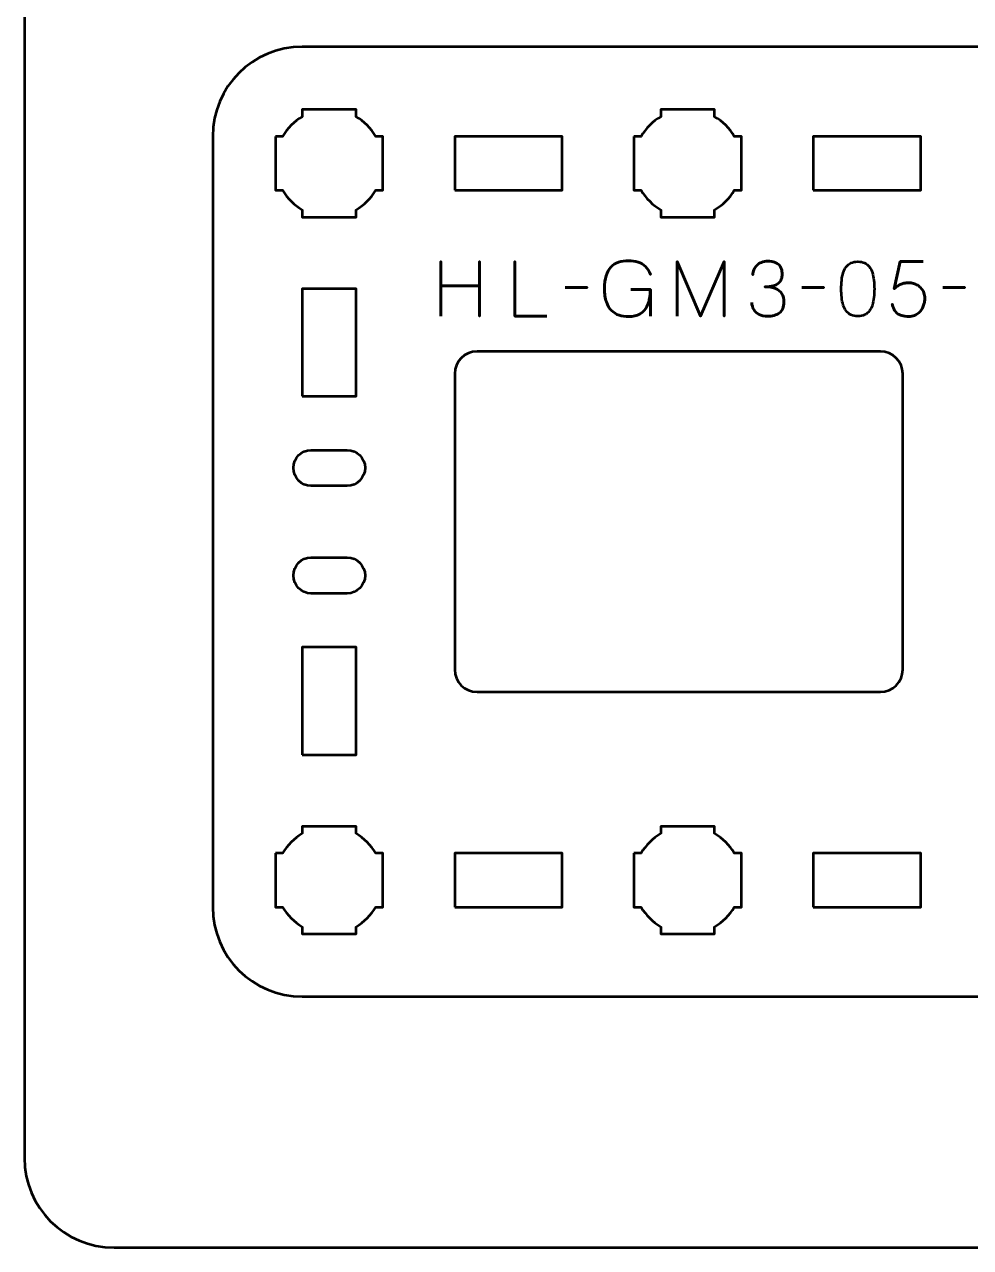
# Model space of a CAD drawing. Header units: centimetres. Extents: x -21 to 0, y -29.7 to 0.
# Drawn here: x -21 to -15.72, y -29.7 to -22.88 of the extents above; entities that cross this region are included whole.
import ezdxf

# ---------------------------------------------------------------- set-up
doc = ezdxf.new("R2010")
doc.units = ezdxf.units.CM
doc.header["$MEASUREMENT"] = 0
doc.layers.add('Layer 1', color=7, linetype='Continuous')

msp = doc.modelspace()

# ---------------------------------------------------------------- linework, layer by layer
at = {"layer": 'Layer 1', "lineweight": 53}
for points in [[(-18.6, -23.79998), (-18, -23.79998), (-18, -23.49998), (-18.6, -23.49998), (-18.6, -23.79998)], [(-16.6, -23.79998), (-16, -23.79998), (-16, -23.49998), (-16.6, -23.49998), (-16.6, -23.79998)], [(-19.45, -24.94998), (-19.15, -24.94998), (-19.15, -24.34998), (-19.45, -24.34998), (-19.45, -24.94998)], [(-19.45, -26.94998), (-19.15, -26.94998), (-19.15, -26.34998), (-19.45, -26.34998), (-19.45, -26.94998)], [(-18.6, -27.79998), (-18, -27.79998), (-18, -27.49998), (-18.6, -27.49998), (-18.6, -27.79998)], [(-16.6, -27.79998), (-16, -27.79998), (-16, -27.49998), (-16.6, -27.49998), (-16.6, -27.79998)]]:
    msp.add_lwpolyline(points, close=True, dxfattribs=at)
at = {"layer": 'Layer 1', "color": 1, "lineweight": 53}
msp.add_open_spline([(-21.00003, -29.19995), (-21.00003, -29.19995), (-21.00003, -4.69992), (-21.00003, -4.69992), (-21.00003, -4.69992), (-21.00003, -4.61709), (-20.93286, -4.54992), (-20.85003, -4.54992), (-20.85003, -4.54992), (-20.7672, -4.54992), (-20.70003, -4.48275), (-20.70003, -4.39992), (-20.70003, -4.39992), (-20.70003, -4.31709), (-20.7672, -4.24992), (-20.85003, -4.24992), (-20.85003, -4.24992), (-20.93286, -4.24992), (-21.00003, -4.18275), (-21.00003, -4.09992), (-21.00003, -4.09992), (-21.00003, -4.01709), (-20.93286, -3.94992), (-20.85003, -3.94992), (-20.85003, -3.94992), (-20.7672, -3.94992), (-20.70003, -3.88275), (-20.70003, -3.79992), (-20.70003, -3.79992), (-20.70003, -3.71709), (-20.7672, -3.64992), (-20.85003, -3.64992), (-20.85003, -3.64992), (-20.93286, -3.64992), (-21.00003, -3.58275), (-21.00003, -3.49992), (-21.00003, -3.49992), (-21.00003, -3.41709), (-20.93286, -3.34992), (-20.85003, -3.34992), (-20.85003, -3.34992), (-20.7672, -3.34992), (-20.70003, -3.28275), (-20.70003, -3.19992), (-20.70003, -3.19992), (-20.70003, -3.11709), (-20.7672, -3.04992), (-20.85003, -3.04992), (-20.85003, -3.04992), (-20.93286, -3.04992), (-21.00003, -2.98275), (-21.00003, -2.89992), (-21.00003, -2.89992), (-21.00003, -2.81709), (-20.93286, -2.74992), (-20.85003, -2.74992), (-20.85003, -2.74992), (-20.7672, -2.74992), (-20.70003, -2.68275), (-20.70003, -2.59992), (-20.70003, -2.59992), (-20.70003, -2.51709), (-20.7672, -2.44992), (-20.85003, -2.44992), (-20.85003, -2.44992), (-20.93286, -2.44992), (-21.00003, -2.38275), (-21.00003, -2.29992), (-21.00003, -2.29992), (-21.00003, -2.21709), (-20.93286, -2.14992), (-20.85003, -2.14992), (-20.85003, -2.14992), (-20.7672, -2.14992), (-20.70003, -2.08275), (-20.70003, -1.99992), (-20.70003, -1.99992), (-20.70003, -1.91709), (-20.7672, -1.84992), (-20.85003, -1.84992), (-20.85003, -1.84992), (-20.93286, -1.84992), (-21.00003, -1.78275), (-21.00003, -1.69992), (-21.00003, -1.69992), (-21.00003, -1.61709), (-20.93286, -1.54992), (-20.85003, -1.54992), (-20.85003, -1.54992), (-20.7672, -1.54992), (-20.70003, -1.48275), (-20.70003, -1.39992), (-20.70003, -1.39992), (-20.70003, -1.31709), (-20.7672, -1.24992), (-20.85003, -1.24992), (-20.85003, -1.24992), (-20.93286, -1.24992), (-21.00003, -1.18275), (-21.00003, -1.09992), (-21.00003, -1.09992), (-21.00003, -1.09992), (-21.00003, -0.49992), (-21.00003, -0.49992), (-21.00003, -0.49992), (-21.00003, -0.22295), (-20.77694, 0.00004), (-20.49994, 0.00004), (-20.49994, 0.00004), (-20.49994, 0.00004), (-0.50008, 0.00004), (-0.50008, 0.00004), (-0.50008, 0.00004), (-0.22294, 0.00004), (0.00002, -0.22295), (0.00002, -0.49992), (0.00002, -0.49992), (0.00002, -0.49992), (0.00002, -29.19995), (0.00002, -29.19995), (0.00002, -29.19995), (0.00002, -29.47695), (-0.22294, -29.70004), (-0.50008, -29.70004), (-0.50008, -29.70004), (-0.50008, -29.70004), (-20.49994, -29.70004), (-20.49994, -29.70004), (-20.49994, -29.70004), (-20.77694, -29.70004), (-21.00003, -29.47695), (-21.00003, -29.19995)], degree=3, knots=[0, 0, 0, 0, 0.030303, 0.030303, 0.030303, 0.030303, 0.0606061, 0.0606061, 0.0606061, 0.0606061, 0.0909091, 0.0909091, 0.0909091, 0.0909091, 0.1212121, 0.1212121, 0.1212121, 0.1212121, 0.1515152, 0.1515152, 0.1515152, 0.1515152, 0.1818182, 0.1818182, 0.1818182, 0.1818182, 0.2121212, 0.2121212, 0.2121212, 0.2121212, 0.2424242, 0.2424242, 0.2424242, 0.2424242, 0.2727273, 0.2727273, 0.2727273, 0.2727273, 0.3030303, 0.3030303, 0.3030303, 0.3030303, 0.3333333, 0.3333333, 0.3333333, 0.3333333, 0.3636364, 0.3636364, 0.3636364, 0.3636364, 0.3939394, 0.3939394, 0.3939394, 0.3939394, 0.4242424, 0.4242424, 0.4242424, 0.4242424, 0.4545455, 0.4545455, 0.4545455, 0.4545455, 0.4848485, 0.4848485, 0.4848485, 0.4848485, 0.5151515, 0.5151515, 0.5151515, 0.5151515, 0.5454545, 0.5454545, 0.5454545, 0.5454545, 0.5757576, 0.5757576, 0.5757576, 0.5757576, 0.6060606, 0.6060606, 0.6060606, 0.6060606, 0.6363636, 0.6363636, 0.6363636, 0.6363636, 0.6666667, 0.6666667, 0.6666667, 0.6666667, 0.6969697, 0.6969697, 0.6969697, 0.6969697, 0.7272727, 0.7272727, 0.7272727, 0.7272727, 0.7575758, 0.7575758, 0.7575758, 0.7575758, 0.7878788, 0.7878788, 0.7878788, 0.7878788, 0.8181818, 0.8181818, 0.8181818, 0.8181818, 0.8484848, 0.8484848, 0.8484848, 0.8484848, 0.8787879, 0.8787879, 0.8787879, 0.8787879, 0.9090909, 0.9090909, 0.9090909, 0.9090909, 0.9393939, 0.9393939, 0.9393939, 0.9393939, 0.969697, 0.969697, 0.969697, 0.969697, 1, 1, 1, 1], dxfattribs=at)
at = {"layer": 'Layer 1', "color": 3, "lineweight": 53}
msp.add_open_spline([(-19.95, -27.79998), (-19.95, -27.79998), (-19.95, -23.49998), (-19.95, -23.49998), (-19.95, -23.49998), (-19.95, -23.22389), (-19.72609, -22.99998), (-19.45, -22.99998), (-19.45, -22.99998), (-19.45, -22.99998), (-11.15, -22.99998), (-11.15, -22.99998), (-11.15, -22.99998), (-10.87391, -22.99998), (-10.65, -23.22389), (-10.65, -23.49998), (-10.65, -23.49998), (-10.65, -23.49998), (-10.65, -27.79998), (-10.65, -27.79998), (-10.65, -27.79998), (-10.65, -28.07607), (-10.87391, -28.29998), (-11.15, -28.29998), (-11.15, -28.29998), (-11.15, -28.29998), (-19.45, -28.29998), (-19.45, -28.29998), (-19.45, -28.29998), (-19.72609, -28.29998), (-19.95, -28.07607), (-19.95, -27.79998)], degree=3, knots=[0, 0, 0, 0, 0.125, 0.125, 0.125, 0.125, 0.25, 0.25, 0.25, 0.25, 0.375, 0.375, 0.375, 0.375, 0.5, 0.5, 0.5, 0.5, 0.625, 0.625, 0.625, 0.625, 0.75, 0.75, 0.75, 0.75, 0.875, 0.875, 0.875, 0.875, 1, 1, 1, 1], dxfattribs=at)
at = {"layer": 'Layer 1', "lineweight": 53}
for points, knots in [([(-19.6, -23.49998), (-19.6, -23.49998), (-19.55985, -23.49998), (-19.55985, -23.49998), (-19.55985, -23.49998), (-19.5335, -23.45445), (-19.49553, -23.41648), (-19.45, -23.39013), (-19.45, -23.39013), (-19.45, -23.39013), (-19.45, -23.34998), (-19.45, -23.34998), (-19.45, -23.34998), (-19.45, -23.34998), (-19.3, -23.34998), (-19.3, -23.34998), (-19.3, -23.34998), (-19.3, -23.34998), (-19.15, -23.34998), (-19.15, -23.34998), (-19.15, -23.34998), (-19.15, -23.34998), (-19.15, -23.39013), (-19.15, -23.39013), (-19.15, -23.39013), (-19.10447, -23.41648), (-19.0665, -23.45445), (-19.04015, -23.49998), (-19.04015, -23.49998), (-19.04015, -23.49998), (-19, -23.49998), (-19, -23.49998), (-19, -23.49998), (-19, -23.49998), (-19, -23.64998), (-19, -23.64998), (-19, -23.64998), (-19, -23.64998), (-19, -23.79998), (-19, -23.79998), (-19, -23.79998), (-19, -23.79998), (-19.04015, -23.79998), (-19.04015, -23.79998), (-19.04015, -23.79998), (-19.0665, -23.84551), (-19.10447, -23.88348), (-19.15, -23.90983), (-19.15, -23.90983), (-19.15, -23.90983), (-19.15, -23.94998), (-19.15, -23.94998), (-19.15, -23.94998), (-19.15, -23.94998), (-19.3, -23.94998), (-19.3, -23.94998), (-19.3, -23.94998), (-19.3, -23.94998), (-19.45, -23.94998), (-19.45, -23.94998), (-19.45, -23.94998), (-19.45, -23.94998), (-19.45, -23.90983), (-19.45, -23.90983), (-19.45, -23.90983), (-19.49553, -23.88348), (-19.5335, -23.84551), (-19.55985, -23.79998), (-19.55985, -23.79998), (-19.55985, -23.79998), (-19.6, -23.79998), (-19.6, -23.79998), (-19.6, -23.79998), (-19.6, -23.79998), (-19.6, -23.64998), (-19.6, -23.64998), (-19.6, -23.64998), (-19.6, -23.64998), (-19.6, -23.49998), (-19.6, -23.49998)], [0, 0, 0, 0, 0.05, 0.05, 0.05, 0.05, 0.1, 0.1, 0.1, 0.1, 0.15, 0.15, 0.15, 0.15, 0.2, 0.2, 0.2, 0.2, 0.25, 0.25, 0.25, 0.25, 0.3, 0.3, 0.3, 0.3, 0.35, 0.35, 0.35, 0.35, 0.4, 0.4, 0.4, 0.4, 0.45, 0.45, 0.45, 0.45, 0.5, 0.5, 0.5, 0.5, 0.55, 0.55, 0.55, 0.55, 0.6, 0.6, 0.6, 0.6, 0.65, 0.65, 0.65, 0.65, 0.7, 0.7, 0.7, 0.7, 0.75, 0.75, 0.75, 0.75, 0.8, 0.8, 0.8, 0.8, 0.85, 0.85, 0.85, 0.85, 0.9, 0.9, 0.9, 0.9, 0.95, 0.95, 0.95, 0.95, 1, 1, 1, 1]), ([(-17.6, -23.49998), (-17.6, -23.49998), (-17.55985, -23.49998), (-17.55985, -23.49998), (-17.55985, -23.49998), (-17.5335, -23.45445), (-17.49553, -23.41648), (-17.45, -23.39013), (-17.45, -23.39013), (-17.45, -23.39013), (-17.45, -23.34998), (-17.45, -23.34998), (-17.45, -23.34998), (-17.45, -23.34998), (-17.3, -23.34998), (-17.3, -23.34998), (-17.3, -23.34998), (-17.3, -23.34998), (-17.15, -23.34998), (-17.15, -23.34998), (-17.15, -23.34998), (-17.15, -23.34998), (-17.15, -23.39013), (-17.15, -23.39013), (-17.15, -23.39013), (-17.10447, -23.41648), (-17.0665, -23.45445), (-17.04015, -23.49998), (-17.04015, -23.49998), (-17.04015, -23.49998), (-17, -23.49998), (-17, -23.49998), (-17, -23.49998), (-17, -23.49998), (-17, -23.64998), (-17, -23.64998), (-17, -23.64998), (-17, -23.64998), (-17, -23.79998), (-17, -23.79998), (-17, -23.79998), (-17, -23.79998), (-17.04015, -23.79998), (-17.04015, -23.79998), (-17.04015, -23.79998), (-17.0665, -23.84551), (-17.10447, -23.88348), (-17.15, -23.90983), (-17.15, -23.90983), (-17.15, -23.90983), (-17.15, -23.94998), (-17.15, -23.94998), (-17.15, -23.94998), (-17.15, -23.94998), (-17.3, -23.94998), (-17.3, -23.94998), (-17.3, -23.94998), (-17.3, -23.94998), (-17.45, -23.94998), (-17.45, -23.94998), (-17.45, -23.94998), (-17.45, -23.94998), (-17.45, -23.90983), (-17.45, -23.90983), (-17.45, -23.90983), (-17.49553, -23.88348), (-17.5335, -23.84551), (-17.55985, -23.79998), (-17.55985, -23.79998), (-17.55985, -23.79998), (-17.6, -23.79998), (-17.6, -23.79998), (-17.6, -23.79998), (-17.6, -23.79998), (-17.6, -23.64998), (-17.6, -23.64998), (-17.6, -23.64998), (-17.6, -23.64998), (-17.6, -23.49998), (-17.6, -23.49998)], [0, 0, 0, 0, 0.05, 0.05, 0.05, 0.05, 0.1, 0.1, 0.1, 0.1, 0.15, 0.15, 0.15, 0.15, 0.2, 0.2, 0.2, 0.2, 0.25, 0.25, 0.25, 0.25, 0.3, 0.3, 0.3, 0.3, 0.35, 0.35, 0.35, 0.35, 0.4, 0.4, 0.4, 0.4, 0.45, 0.45, 0.45, 0.45, 0.5, 0.5, 0.5, 0.5, 0.55, 0.55, 0.55, 0.55, 0.6, 0.6, 0.6, 0.6, 0.65, 0.65, 0.65, 0.65, 0.7, 0.7, 0.7, 0.7, 0.75, 0.75, 0.75, 0.75, 0.8, 0.8, 0.8, 0.8, 0.85, 0.85, 0.85, 0.85, 0.9, 0.9, 0.9, 0.9, 0.95, 0.95, 0.95, 0.95, 1, 1, 1, 1]), ([(-18.6, -26.47498), (-18.6, -26.47498), (-18.6, -24.82498), (-18.6, -24.82498), (-18.6, -24.82498), (-18.6, -24.75596), (-18.54402, -24.69998), (-18.475, -24.69998), (-18.475, -24.69998), (-18.475, -24.69998), (-16.225, -24.69998), (-16.225, -24.69998), (-16.225, -24.69998), (-16.15598, -24.69998), (-16.1, -24.75596), (-16.1, -24.82498), (-16.1, -24.82498), (-16.1, -24.82498), (-16.1, -26.47498), (-16.1, -26.47498), (-16.1, -26.47498), (-16.1, -26.544), (-16.15598, -26.59998), (-16.225, -26.59998), (-16.225, -26.59998), (-16.225, -26.59998), (-18.475, -26.59998), (-18.475, -26.59998), (-18.475, -26.59998), (-18.54402, -26.59998), (-18.6, -26.544), (-18.6, -26.47498)], [0, 0, 0, 0, 0.125, 0.125, 0.125, 0.125, 0.25, 0.25, 0.25, 0.25, 0.375, 0.375, 0.375, 0.375, 0.5, 0.5, 0.5, 0.5, 0.625, 0.625, 0.625, 0.625, 0.75, 0.75, 0.75, 0.75, 0.875, 0.875, 0.875, 0.875, 1, 1, 1, 1]), ([(-19.2, -25.44998), (-19.14478, -25.44998), (-19.1, -25.4052), (-19.1, -25.34999), (-19.1, -25.34999), (-19.1, -25.29477), (-19.14478, -25.24998), (-19.2, -25.24998), (-19.2, -25.24998), (-19.2, -25.24998), (-19.4, -25.24998), (-19.4, -25.24998), (-19.4, -25.24998), (-19.45521, -25.24998), (-19.5, -25.29477), (-19.5, -25.34999), (-19.5, -25.34999), (-19.5, -25.4052), (-19.45521, -25.44998), (-19.4, -25.44998), (-19.4, -25.44998), (-19.4, -25.44998), (-19.2, -25.44998), (-19.2, -25.44998)], [0, 0, 0, 0, 0.1666667, 0.1666667, 0.1666667, 0.1666667, 0.3333333, 0.3333333, 0.3333333, 0.3333333, 0.5, 0.5, 0.5, 0.5, 0.6666667, 0.6666667, 0.6666667, 0.6666667, 0.8333333, 0.8333333, 0.8333333, 0.8333333, 1, 1, 1, 1]), ([(-19.2, -26.04998), (-19.14478, -26.04998), (-19.1, -26.0052), (-19.1, -25.94999), (-19.1, -25.94999), (-19.1, -25.89477), (-19.14478, -25.84998), (-19.2, -25.84998), (-19.2, -25.84998), (-19.2, -25.84998), (-19.4, -25.84998), (-19.4, -25.84998), (-19.4, -25.84998), (-19.45521, -25.84998), (-19.5, -25.89477), (-19.5, -25.94999), (-19.5, -25.94999), (-19.5, -26.0052), (-19.45521, -26.04998), (-19.4, -26.04998), (-19.4, -26.04998), (-19.4, -26.04998), (-19.2, -26.04998), (-19.2, -26.04998)], [0, 0, 0, 0, 0.1666667, 0.1666667, 0.1666667, 0.1666667, 0.3333333, 0.3333333, 0.3333333, 0.3333333, 0.5, 0.5, 0.5, 0.5, 0.6666667, 0.6666667, 0.6666667, 0.6666667, 0.8333333, 0.8333333, 0.8333333, 0.8333333, 1, 1, 1, 1]), ([(-19.6, -27.49998), (-19.6, -27.49998), (-19.55985, -27.49998), (-19.55985, -27.49998), (-19.55985, -27.49998), (-19.5335, -27.45445), (-19.49553, -27.41648), (-19.45, -27.39013), (-19.45, -27.39013), (-19.45, -27.39013), (-19.45, -27.34998), (-19.45, -27.34998), (-19.45, -27.34998), (-19.45, -27.34998), (-19.3, -27.34998), (-19.3, -27.34998), (-19.3, -27.34998), (-19.3, -27.34998), (-19.15, -27.34998), (-19.15, -27.34998), (-19.15, -27.34998), (-19.15, -27.34998), (-19.15, -27.39013), (-19.15, -27.39013), (-19.15, -27.39013), (-19.10447, -27.41648), (-19.0665, -27.45445), (-19.04015, -27.49998), (-19.04015, -27.49998), (-19.04015, -27.49998), (-19, -27.49998), (-19, -27.49998), (-19, -27.49998), (-19, -27.49998), (-19, -27.64998), (-19, -27.64998), (-19, -27.64998), (-19, -27.64998), (-19, -27.79998), (-19, -27.79998), (-19, -27.79998), (-19, -27.79998), (-19.04015, -27.79998), (-19.04015, -27.79998), (-19.04015, -27.79998), (-19.0665, -27.84551), (-19.10447, -27.88348), (-19.15, -27.90983), (-19.15, -27.90983), (-19.15, -27.90983), (-19.15, -27.94998), (-19.15, -27.94998), (-19.15, -27.94998), (-19.15, -27.94998), (-19.3, -27.94998), (-19.3, -27.94998), (-19.3, -27.94998), (-19.3, -27.94998), (-19.45, -27.94998), (-19.45, -27.94998), (-19.45, -27.94998), (-19.45, -27.94998), (-19.45, -27.90983), (-19.45, -27.90983), (-19.45, -27.90983), (-19.49553, -27.88348), (-19.5335, -27.84551), (-19.55985, -27.79998), (-19.55985, -27.79998), (-19.55985, -27.79998), (-19.6, -27.79998), (-19.6, -27.79998), (-19.6, -27.79998), (-19.6, -27.79998), (-19.6, -27.64998), (-19.6, -27.64998), (-19.6, -27.64998), (-19.6, -27.64998), (-19.6, -27.49998), (-19.6, -27.49998)], [0, 0, 0, 0, 0.05, 0.05, 0.05, 0.05, 0.1, 0.1, 0.1, 0.1, 0.15, 0.15, 0.15, 0.15, 0.2, 0.2, 0.2, 0.2, 0.25, 0.25, 0.25, 0.25, 0.3, 0.3, 0.3, 0.3, 0.35, 0.35, 0.35, 0.35, 0.4, 0.4, 0.4, 0.4, 0.45, 0.45, 0.45, 0.45, 0.5, 0.5, 0.5, 0.5, 0.55, 0.55, 0.55, 0.55, 0.6, 0.6, 0.6, 0.6, 0.65, 0.65, 0.65, 0.65, 0.7, 0.7, 0.7, 0.7, 0.75, 0.75, 0.75, 0.75, 0.8, 0.8, 0.8, 0.8, 0.85, 0.85, 0.85, 0.85, 0.9, 0.9, 0.9, 0.9, 0.95, 0.95, 0.95, 0.95, 1, 1, 1, 1]), ([(-17.6, -27.49998), (-17.6, -27.49998), (-17.55985, -27.49998), (-17.55985, -27.49998), (-17.55985, -27.49998), (-17.5335, -27.45445), (-17.49553, -27.41648), (-17.45, -27.39013), (-17.45, -27.39013), (-17.45, -27.39013), (-17.45, -27.34998), (-17.45, -27.34998), (-17.45, -27.34998), (-17.45, -27.34998), (-17.3, -27.34998), (-17.3, -27.34998), (-17.3, -27.34998), (-17.3, -27.34998), (-17.15, -27.34998), (-17.15, -27.34998), (-17.15, -27.34998), (-17.15, -27.34998), (-17.15, -27.39013), (-17.15, -27.39013), (-17.15, -27.39013), (-17.10447, -27.41648), (-17.0665, -27.45445), (-17.04015, -27.49998), (-17.04015, -27.49998), (-17.04015, -27.49998), (-17, -27.49998), (-17, -27.49998), (-17, -27.49998), (-17, -27.49998), (-17, -27.64998), (-17, -27.64998), (-17, -27.64998), (-17, -27.64998), (-17, -27.79998), (-17, -27.79998), (-17, -27.79998), (-17, -27.79998), (-17.04015, -27.79998), (-17.04015, -27.79998), (-17.04015, -27.79998), (-17.0665, -27.84551), (-17.10447, -27.88348), (-17.15, -27.90983), (-17.15, -27.90983), (-17.15, -27.90983), (-17.15, -27.94998), (-17.15, -27.94998), (-17.15, -27.94998), (-17.15, -27.94998), (-17.3, -27.94998), (-17.3, -27.94998), (-17.3, -27.94998), (-17.3, -27.94998), (-17.45, -27.94998), (-17.45, -27.94998), (-17.45, -27.94998), (-17.45, -27.94998), (-17.45, -27.90983), (-17.45, -27.90983), (-17.45, -27.90983), (-17.49553, -27.88348), (-17.5335, -27.84551), (-17.55985, -27.79998), (-17.55985, -27.79998), (-17.55985, -27.79998), (-17.6, -27.79998), (-17.6, -27.79998), (-17.6, -27.79998), (-17.6, -27.79998), (-17.6, -27.64998), (-17.6, -27.64998), (-17.6, -27.64998), (-17.6, -27.64998), (-17.6, -27.49998), (-17.6, -27.49998)], [0, 0, 0, 0, 0.05, 0.05, 0.05, 0.05, 0.1, 0.1, 0.1, 0.1, 0.15, 0.15, 0.15, 0.15, 0.2, 0.2, 0.2, 0.2, 0.25, 0.25, 0.25, 0.25, 0.3, 0.3, 0.3, 0.3, 0.35, 0.35, 0.35, 0.35, 0.4, 0.4, 0.4, 0.4, 0.45, 0.45, 0.45, 0.45, 0.5, 0.5, 0.5, 0.5, 0.55, 0.55, 0.55, 0.55, 0.6, 0.6, 0.6, 0.6, 0.65, 0.65, 0.65, 0.65, 0.7, 0.7, 0.7, 0.7, 0.75, 0.75, 0.75, 0.75, 0.8, 0.8, 0.8, 0.8, 0.85, 0.85, 0.85, 0.85, 0.9, 0.9, 0.9, 0.9, 0.95, 0.95, 0.95, 0.95, 1, 1, 1, 1])]:
    msp.add_open_spline(points, degree=3, knots=knots, dxfattribs=at)
at = {"layer": 'Layer 1', "color": 5, "lineweight": 53}
for points, knots in [([(-18.67758, -24.50344), (-18.67758, -24.50344), (-18.67758, -24.33453), (-18.67758, -24.33453), (-18.67758, -24.33453), (-18.67758, -24.33453), (-18.46211, -24.33453), (-18.46211, -24.33453), (-18.46211, -24.33453), (-18.46211, -24.33453), (-18.46211, -24.50344), (-18.46211, -24.50344), (-18.46211, -24.50344), (-18.46211, -24.50344), (-18.46211, -24.19864), (-18.46211, -24.19864), (-18.46211, -24.19864), (-18.46211, -24.19864), (-18.46211, -24.33453), (-18.46211, -24.33453), (-18.46211, -24.33453), (-18.46211, -24.33453), (-18.67758, -24.33453), (-18.67758, -24.33453), (-18.67758, -24.33453), (-18.67758, -24.33453), (-18.67758, -24.19864), (-18.67758, -24.19864), (-18.67758, -24.19864), (-18.67758, -24.19864), (-18.67758, -24.50344), (-18.67758, -24.50344)], [0, 0, 0, 0, 0.125, 0.125, 0.125, 0.125, 0.25, 0.25, 0.25, 0.25, 0.375, 0.375, 0.375, 0.375, 0.5, 0.5, 0.5, 0.5, 0.625, 0.625, 0.625, 0.625, 0.75, 0.75, 0.75, 0.75, 0.875, 0.875, 0.875, 0.875, 1, 1, 1, 1]), ([(-18.08619, -24.50344), (-18.08619, -24.50344), (-18.26441, -24.50344), (-18.26441, -24.50344), (-18.26441, -24.50344), (-18.26441, -24.50344), (-18.26441, -24.19822), (-18.26441, -24.19822), (-18.26441, -24.19822), (-18.26441, -24.19822), (-18.26441, -24.50344), (-18.26441, -24.50344), (-18.26441, -24.50344), (-18.26441, -24.50344), (-18.08619, -24.50344), (-18.08619, -24.50344)], [0, 0, 0, 0, 0.25, 0.25, 0.25, 0.25, 0.5, 0.5, 0.5, 0.5, 0.75, 0.75, 0.75, 0.75, 1, 1, 1, 1]), ([(-17.61714, -24.35527), (-17.61714, -24.35527), (-17.50835, -24.35527), (-17.50835, -24.35527), (-17.50835, -24.35527), (-17.50849, -24.38992), (-17.51343, -24.41835), (-17.52331, -24.4405), (-17.52331, -24.4405), (-17.53318, -24.46273), (-17.54715, -24.4791), (-17.56536, -24.48975), (-17.56536, -24.48975), (-17.58356, -24.50034), (-17.60515, -24.50563), (-17.63027, -24.50556), (-17.63027, -24.50556), (-17.64911, -24.50563), (-17.6666, -24.50302), (-17.68276, -24.49758), (-17.68276, -24.49758), (-17.69892, -24.49222), (-17.7131, -24.48347), (-17.72524, -24.47141), (-17.72524, -24.47141), (-17.73737, -24.45934), (-17.7469, -24.4434), (-17.75367, -24.42357), (-17.75367, -24.42357), (-17.76044, -24.40375), (-17.7639, -24.3794), (-17.76404, -24.35062), (-17.76404, -24.35062), (-17.76397, -24.32169), (-17.76094, -24.29728), (-17.75494, -24.27724), (-17.75494, -24.27724), (-17.74887, -24.25727), (-17.74012, -24.24119), (-17.72855, -24.22898), (-17.72855, -24.22898), (-17.71705, -24.21685), (-17.70301, -24.20803), (-17.6865, -24.20252), (-17.6865, -24.20252), (-17.66999, -24.19702), (-17.65129, -24.19434), (-17.63027, -24.19441), (-17.63027, -24.19441), (-17.6103, -24.19434), (-17.59238, -24.19681), (-17.57643, -24.20182), (-17.57643, -24.20182), (-17.56049, -24.20683), (-17.5468, -24.21487), (-17.53537, -24.22595), (-17.53537, -24.22595), (-17.52387, -24.23702), (-17.51491, -24.25163), (-17.50835, -24.26976), (-17.50835, -24.26976), (-17.51491, -24.25163), (-17.52387, -24.23702), (-17.53537, -24.22595), (-17.53537, -24.22595), (-17.5468, -24.21487), (-17.56049, -24.20683), (-17.57643, -24.20182), (-17.57643, -24.20182), (-17.59238, -24.19681), (-17.6103, -24.19434), (-17.63027, -24.19441), (-17.63027, -24.19441), (-17.65129, -24.19434), (-17.66999, -24.19702), (-17.6865, -24.20252), (-17.6865, -24.20252), (-17.70301, -24.20803), (-17.71705, -24.21685), (-17.72855, -24.22898), (-17.72855, -24.22898), (-17.74012, -24.24119), (-17.74887, -24.25727), (-17.75494, -24.27724), (-17.75494, -24.27724), (-17.76094, -24.29728), (-17.76397, -24.32169), (-17.76404, -24.35062), (-17.76404, -24.35062), (-17.7639, -24.3794), (-17.76044, -24.40375), (-17.75367, -24.42357), (-17.75367, -24.42357), (-17.7469, -24.4434), (-17.73737, -24.45934), (-17.72524, -24.47141), (-17.72524, -24.47141), (-17.7131, -24.48347), (-17.69892, -24.49222), (-17.68276, -24.49758), (-17.68276, -24.49758), (-17.6666, -24.50302), (-17.64911, -24.50563), (-17.63027, -24.50556), (-17.63027, -24.50556), (-17.60515, -24.50563), (-17.58356, -24.50034), (-17.56536, -24.48975), (-17.56536, -24.48975), (-17.54715, -24.4791), (-17.53318, -24.46273), (-17.52331, -24.4405), (-17.52331, -24.4405), (-17.51343, -24.41835), (-17.50849, -24.38992), (-17.50835, -24.35527), (-17.50835, -24.35527), (-17.50835, -24.35527), (-17.61714, -24.35527), (-17.61714, -24.35527)], [0, 0, 0, 0, 0.0333333, 0.0333333, 0.0333333, 0.0333333, 0.0666667, 0.0666667, 0.0666667, 0.0666667, 0.1, 0.1, 0.1, 0.1, 0.1333333, 0.1333333, 0.1333333, 0.1333333, 0.1666667, 0.1666667, 0.1666667, 0.1666667, 0.2, 0.2, 0.2, 0.2, 0.2333333, 0.2333333, 0.2333333, 0.2333333, 0.2666667, 0.2666667, 0.2666667, 0.2666667, 0.3, 0.3, 0.3, 0.3, 0.3333333, 0.3333333, 0.3333333, 0.3333333, 0.3666667, 0.3666667, 0.3666667, 0.3666667, 0.4, 0.4, 0.4, 0.4, 0.4333333, 0.4333333, 0.4333333, 0.4333333, 0.4666667, 0.4666667, 0.4666667, 0.4666667, 0.5, 0.5, 0.5, 0.5, 0.5333333, 0.5333333, 0.5333333, 0.5333333, 0.5666667, 0.5666667, 0.5666667, 0.5666667, 0.6, 0.6, 0.6, 0.6, 0.6333333, 0.6333333, 0.6333333, 0.6333333, 0.6666667, 0.6666667, 0.6666667, 0.6666667, 0.7, 0.7, 0.7, 0.7, 0.7333333, 0.7333333, 0.7333333, 0.7333333, 0.7666667, 0.7666667, 0.7666667, 0.7666667, 0.8, 0.8, 0.8, 0.8, 0.8333333, 0.8333333, 0.8333333, 0.8333333, 0.8666667, 0.8666667, 0.8666667, 0.8666667, 0.9, 0.9, 0.9, 0.9, 0.9333333, 0.9333333, 0.9333333, 0.9333333, 0.9666667, 0.9666667, 0.9666667, 0.9666667, 1, 1, 1, 1]), ([(-17.35891, -24.50344), (-17.35891, -24.50344), (-17.35891, -24.19822), (-17.35891, -24.19822), (-17.35891, -24.19822), (-17.35891, -24.19822), (-17.22768, -24.50344), (-17.22768, -24.50344), (-17.22768, -24.50344), (-17.22768, -24.50344), (-17.09602, -24.19822), (-17.09602, -24.19822), (-17.09602, -24.19822), (-17.09602, -24.19822), (-17.09602, -24.50344), (-17.09602, -24.50344), (-17.09602, -24.50344), (-17.09602, -24.50344), (-17.09602, -24.19822), (-17.09602, -24.19822), (-17.09602, -24.19822), (-17.09602, -24.19822), (-17.22768, -24.50344), (-17.22768, -24.50344), (-17.22768, -24.50344), (-17.22768, -24.50344), (-17.35891, -24.19822), (-17.35891, -24.19822), (-17.35891, -24.19822), (-17.35891, -24.19822), (-17.35891, -24.50344), (-17.35891, -24.50344)], [0, 0, 0, 0, 0.125, 0.125, 0.125, 0.125, 0.25, 0.25, 0.25, 0.25, 0.375, 0.375, 0.375, 0.375, 0.5, 0.5, 0.5, 0.5, 0.625, 0.625, 0.625, 0.625, 0.75, 0.75, 0.75, 0.75, 0.875, 0.875, 0.875, 0.875, 1, 1, 1, 1]), ([(-16.94193, -24.42682), (-16.94186, -24.44206), (-16.93833, -24.45532), (-16.93135, -24.46682), (-16.93135, -24.46682), (-16.92436, -24.47825), (-16.91441, -24.48721), (-16.90143, -24.49363), (-16.90143, -24.49363), (-16.88845, -24.50005), (-16.87286, -24.5033), (-16.85472, -24.50344), (-16.85472, -24.50344), (-16.84111, -24.50344), (-16.82876, -24.50203), (-16.81754, -24.49907), (-16.81754, -24.49907), (-16.80639, -24.4961), (-16.7968, -24.49152), (-16.78868, -24.48524), (-16.78868, -24.48524), (-16.78057, -24.47896), (-16.77436, -24.47084), (-16.76992, -24.46097), (-16.76992, -24.46097), (-16.76554, -24.45102), (-16.76336, -24.43909), (-16.76329, -24.42512), (-16.76329, -24.42512), (-16.76321, -24.4065), (-16.76702, -24.39076), (-16.77457, -24.37799), (-16.77457, -24.37799), (-16.78212, -24.36522), (-16.79384, -24.35563), (-16.80957, -24.34907), (-16.80957, -24.34907), (-16.8253, -24.3425), (-16.84548, -24.33919), (-16.86996, -24.33919), (-16.86996, -24.33919), (-16.85169, -24.33926), (-16.83638, -24.33757), (-16.82389, -24.33411), (-16.82389, -24.33411), (-16.81147, -24.33065), (-16.80153, -24.32578), (-16.79405, -24.31943), (-16.79405, -24.31943), (-16.78657, -24.31315), (-16.78114, -24.30567), (-16.77789, -24.29707), (-16.77789, -24.29707), (-16.77457, -24.28853), (-16.77295, -24.27915), (-16.77302, -24.26892), (-16.77302, -24.26892), (-16.77295, -24.25868), (-16.77436, -24.24923), (-16.77718, -24.24048), (-16.77718, -24.24048), (-16.77994, -24.23173), (-16.78445, -24.22404), (-16.79059, -24.21748), (-16.79059, -24.21748), (-16.79673, -24.21092), (-16.80484, -24.20577), (-16.81479, -24.2021), (-16.81479, -24.2021), (-16.82481, -24.19843), (-16.83702, -24.1966), (-16.85134, -24.19653), (-16.85134, -24.19653), (-16.86559, -24.1966), (-16.87808, -24.19871), (-16.88866, -24.20281), (-16.88866, -24.20281), (-16.89932, -24.2069), (-16.90806, -24.21247), (-16.91512, -24.2196), (-16.91512, -24.2196), (-16.9221, -24.22672), (-16.92733, -24.23484), (-16.93078, -24.24401), (-16.93078, -24.24401), (-16.93431, -24.25318), (-16.936, -24.26292), (-16.936, -24.27315), (-16.936, -24.27315), (-16.936, -24.26292), (-16.93431, -24.25318), (-16.93078, -24.24401), (-16.93078, -24.24401), (-16.92733, -24.23484), (-16.9221, -24.22672), (-16.91512, -24.2196), (-16.91512, -24.2196), (-16.90806, -24.21247), (-16.89932, -24.2069), (-16.88866, -24.20281), (-16.88866, -24.20281), (-16.87808, -24.19871), (-16.86559, -24.1966), (-16.85134, -24.19653), (-16.85134, -24.19653), (-16.83702, -24.1966), (-16.82481, -24.19843), (-16.81479, -24.2021), (-16.81479, -24.2021), (-16.80484, -24.20577), (-16.79673, -24.21092), (-16.79059, -24.21748), (-16.79059, -24.21748), (-16.78445, -24.22404), (-16.77994, -24.23173), (-16.77718, -24.24048), (-16.77718, -24.24048), (-16.77436, -24.24923), (-16.77295, -24.25868), (-16.77302, -24.26892), (-16.77302, -24.26892), (-16.77295, -24.27915), (-16.77457, -24.28853), (-16.77789, -24.29707), (-16.77789, -24.29707), (-16.78114, -24.30567), (-16.78657, -24.31315), (-16.79405, -24.31943), (-16.79405, -24.31943), (-16.80153, -24.32578), (-16.81147, -24.33065), (-16.82389, -24.33411), (-16.82389, -24.33411), (-16.83638, -24.33757), (-16.85169, -24.33926), (-16.86996, -24.33919), (-16.86996, -24.33919), (-16.84548, -24.33919), (-16.8253, -24.3425), (-16.80957, -24.34907), (-16.80957, -24.34907), (-16.79384, -24.35563), (-16.78212, -24.36522), (-16.77457, -24.37799), (-16.77457, -24.37799), (-16.76702, -24.39076), (-16.76321, -24.4065), (-16.76329, -24.42512), (-16.76329, -24.42512), (-16.76336, -24.43909), (-16.76554, -24.45102), (-16.76992, -24.46097), (-16.76992, -24.46097), (-16.77436, -24.47084), (-16.78057, -24.47896), (-16.78868, -24.48524), (-16.78868, -24.48524), (-16.7968, -24.49152), (-16.80639, -24.4961), (-16.81754, -24.49907), (-16.81754, -24.49907), (-16.82876, -24.50203), (-16.84111, -24.50344), (-16.85472, -24.50344), (-16.85472, -24.50344), (-16.87286, -24.5033), (-16.88845, -24.50005), (-16.90143, -24.49363), (-16.90143, -24.49363), (-16.91441, -24.48721), (-16.92436, -24.47825), (-16.93135, -24.46682), (-16.93135, -24.46682), (-16.93833, -24.45532), (-16.94186, -24.44206), (-16.94193, -24.42682)], [0, 0, 0, 0, 0.0227273, 0.0227273, 0.0227273, 0.0227273, 0.0454545, 0.0454545, 0.0454545, 0.0454545, 0.0681818, 0.0681818, 0.0681818, 0.0681818, 0.0909091, 0.0909091, 0.0909091, 0.0909091, 0.1136364, 0.1136364, 0.1136364, 0.1136364, 0.1363636, 0.1363636, 0.1363636, 0.1363636, 0.1590909, 0.1590909, 0.1590909, 0.1590909, 0.1818182, 0.1818182, 0.1818182, 0.1818182, 0.2045455, 0.2045455, 0.2045455, 0.2045455, 0.2272727, 0.2272727, 0.2272727, 0.2272727, 0.25, 0.25, 0.25, 0.25, 0.2727273, 0.2727273, 0.2727273, 0.2727273, 0.2954545, 0.2954545, 0.2954545, 0.2954545, 0.3181818, 0.3181818, 0.3181818, 0.3181818, 0.3409091, 0.3409091, 0.3409091, 0.3409091, 0.3636364, 0.3636364, 0.3636364, 0.3636364, 0.3863636, 0.3863636, 0.3863636, 0.3863636, 0.4090909, 0.4090909, 0.4090909, 0.4090909, 0.4318182, 0.4318182, 0.4318182, 0.4318182, 0.4545455, 0.4545455, 0.4545455, 0.4545455, 0.4772727, 0.4772727, 0.4772727, 0.4772727, 0.5, 0.5, 0.5, 0.5, 0.5227273, 0.5227273, 0.5227273, 0.5227273, 0.5454545, 0.5454545, 0.5454545, 0.5454545, 0.5681818, 0.5681818, 0.5681818, 0.5681818, 0.5909091, 0.5909091, 0.5909091, 0.5909091, 0.6136364, 0.6136364, 0.6136364, 0.6136364, 0.6363636, 0.6363636, 0.6363636, 0.6363636, 0.6590909, 0.6590909, 0.6590909, 0.6590909, 0.6818182, 0.6818182, 0.6818182, 0.6818182, 0.7045455, 0.7045455, 0.7045455, 0.7045455, 0.7272727, 0.7272727, 0.7272727, 0.7272727, 0.75, 0.75, 0.75, 0.75, 0.7727273, 0.7727273, 0.7727273, 0.7727273, 0.7954545, 0.7954545, 0.7954545, 0.7954545, 0.8181818, 0.8181818, 0.8181818, 0.8181818, 0.8409091, 0.8409091, 0.8409091, 0.8409091, 0.8636364, 0.8636364, 0.8636364, 0.8636364, 0.8863636, 0.8863636, 0.8863636, 0.8863636, 0.9090909, 0.9090909, 0.9090909, 0.9090909, 0.9318182, 0.9318182, 0.9318182, 0.9318182, 0.9545455, 0.9545455, 0.9545455, 0.9545455, 0.9772727, 0.9772727, 0.9772727, 0.9772727, 1, 1, 1, 1]), ([(-16.35096, -24.50344), (-16.33615, -24.50337), (-16.32338, -24.50076), (-16.31272, -24.49568), (-16.31272, -24.49568), (-16.30214, -24.4906), (-16.29332, -24.48333), (-16.28627, -24.47409), (-16.28627, -24.47409), (-16.27928, -24.46478), (-16.27378, -24.45377), (-16.26969, -24.44107), (-16.26969, -24.44107), (-16.26566, -24.42837), (-16.26277, -24.41447), (-16.26115, -24.39923), (-16.26115, -24.39923), (-16.25945, -24.38399), (-16.25861, -24.36797), (-16.25868, -24.35104), (-16.25868, -24.35104), (-16.25861, -24.33418), (-16.25945, -24.31816), (-16.26115, -24.30299), (-16.26115, -24.30299), (-16.26277, -24.28782), (-16.26566, -24.27385), (-16.26969, -24.26115), (-16.26969, -24.26115), (-16.27378, -24.24852), (-16.27928, -24.23752), (-16.28627, -24.22813), (-16.28627, -24.22813), (-16.29332, -24.21882), (-16.30214, -24.21155), (-16.31272, -24.20647), (-16.31272, -24.20647), (-16.32338, -24.20132), (-16.33615, -24.19871), (-16.35096, -24.19864), (-16.35096, -24.19864), (-16.36578, -24.19871), (-16.37855, -24.20132), (-16.38921, -24.20647), (-16.38921, -24.20647), (-16.39979, -24.21155), (-16.40861, -24.21882), (-16.41566, -24.22813), (-16.41566, -24.22813), (-16.42265, -24.23752), (-16.42815, -24.24852), (-16.43224, -24.26115), (-16.43224, -24.26115), (-16.43627, -24.27385), (-16.43916, -24.28782), (-16.44078, -24.30299), (-16.44078, -24.30299), (-16.44247, -24.31816), (-16.44332, -24.33418), (-16.44325, -24.35104), (-16.44325, -24.35104), (-16.44332, -24.36797), (-16.44247, -24.38399), (-16.44078, -24.39923), (-16.44078, -24.39923), (-16.43916, -24.41447), (-16.43627, -24.42837), (-16.43224, -24.44107), (-16.43224, -24.44107), (-16.42815, -24.45377), (-16.42265, -24.46478), (-16.41566, -24.47409), (-16.41566, -24.47409), (-16.40861, -24.48333), (-16.39979, -24.4906), (-16.38921, -24.49568), (-16.38921, -24.49568), (-16.37855, -24.50076), (-16.36578, -24.50337), (-16.35096, -24.50344)], [0, 0, 0, 0, 0.05, 0.05, 0.05, 0.05, 0.1, 0.1, 0.1, 0.1, 0.15, 0.15, 0.15, 0.15, 0.2, 0.2, 0.2, 0.2, 0.25, 0.25, 0.25, 0.25, 0.3, 0.3, 0.3, 0.3, 0.35, 0.35, 0.35, 0.35, 0.4, 0.4, 0.4, 0.4, 0.45, 0.45, 0.45, 0.45, 0.5, 0.5, 0.5, 0.5, 0.55, 0.55, 0.55, 0.55, 0.6, 0.6, 0.6, 0.6, 0.65, 0.65, 0.65, 0.65, 0.7, 0.7, 0.7, 0.7, 0.75, 0.75, 0.75, 0.75, 0.8, 0.8, 0.8, 0.8, 0.85, 0.85, 0.85, 0.85, 0.9, 0.9, 0.9, 0.9, 0.95, 0.95, 0.95, 0.95, 1, 1, 1, 1]), ([(-16.35096, -24.50344), (-16.33615, -24.50337), (-16.32338, -24.50076), (-16.31272, -24.49568), (-16.31272, -24.49568), (-16.30214, -24.4906), (-16.29332, -24.48333), (-16.28627, -24.47409), (-16.28627, -24.47409), (-16.27928, -24.46478), (-16.27378, -24.45377), (-16.26969, -24.44107), (-16.26969, -24.44107), (-16.26566, -24.42837), (-16.26277, -24.41447), (-16.26115, -24.39923), (-16.26115, -24.39923), (-16.25945, -24.38399), (-16.25861, -24.36797), (-16.25868, -24.35104), (-16.25868, -24.35104), (-16.25861, -24.33418), (-16.25945, -24.31816), (-16.26115, -24.30299), (-16.26115, -24.30299), (-16.26277, -24.28782), (-16.26566, -24.27385), (-16.26969, -24.26115), (-16.26969, -24.26115), (-16.27378, -24.24852), (-16.27928, -24.23752), (-16.28627, -24.22813), (-16.28627, -24.22813), (-16.29332, -24.21882), (-16.30214, -24.21155), (-16.31272, -24.20647), (-16.31272, -24.20647), (-16.32338, -24.20132), (-16.33615, -24.19871), (-16.35096, -24.19864), (-16.35096, -24.19864), (-16.36578, -24.19871), (-16.37855, -24.20132), (-16.38921, -24.20647), (-16.38921, -24.20647), (-16.39979, -24.21155), (-16.40861, -24.21882), (-16.41566, -24.22813), (-16.41566, -24.22813), (-16.42265, -24.23752), (-16.42815, -24.24852), (-16.43224, -24.26115), (-16.43224, -24.26115), (-16.43627, -24.27385), (-16.43916, -24.28782), (-16.44078, -24.30299), (-16.44078, -24.30299), (-16.44247, -24.31816), (-16.44332, -24.33418), (-16.44325, -24.35104), (-16.44325, -24.35104), (-16.44332, -24.36797), (-16.44247, -24.38399), (-16.44078, -24.39923), (-16.44078, -24.39923), (-16.43916, -24.41447), (-16.43627, -24.42837), (-16.43224, -24.44107), (-16.43224, -24.44107), (-16.42815, -24.45377), (-16.42265, -24.46478), (-16.41566, -24.47409), (-16.41566, -24.47409), (-16.40861, -24.48333), (-16.39979, -24.4906), (-16.38921, -24.49568), (-16.38921, -24.49568), (-16.37855, -24.50076), (-16.36578, -24.50337), (-16.35096, -24.50344)], [0, 0, 0, 0, 0.05, 0.05, 0.05, 0.05, 0.1, 0.1, 0.1, 0.1, 0.15, 0.15, 0.15, 0.15, 0.2, 0.2, 0.2, 0.2, 0.25, 0.25, 0.25, 0.25, 0.3, 0.3, 0.3, 0.3, 0.35, 0.35, 0.35, 0.35, 0.4, 0.4, 0.4, 0.4, 0.45, 0.45, 0.45, 0.45, 0.5, 0.5, 0.5, 0.5, 0.55, 0.55, 0.55, 0.55, 0.6, 0.6, 0.6, 0.6, 0.65, 0.65, 0.65, 0.65, 0.7, 0.7, 0.7, 0.7, 0.75, 0.75, 0.75, 0.75, 0.8, 0.8, 0.8, 0.8, 0.85, 0.85, 0.85, 0.85, 0.9, 0.9, 0.9, 0.9, 0.95, 0.95, 0.95, 0.95, 1, 1, 1, 1]), ([(-15.9869, -24.19822), (-15.9869, -24.19822), (-16.1139, -24.19822), (-16.1139, -24.19822), (-16.1139, -24.19822), (-16.1139, -24.19822), (-16.14777, -24.34977), (-16.14777, -24.34977), (-16.14777, -24.34977), (-16.14184, -24.34469), (-16.1362, -24.34011), (-16.13076, -24.33608), (-16.13076, -24.33608), (-16.1254, -24.33206), (-16.11976, -24.32868), (-16.11376, -24.32585), (-16.11376, -24.32585), (-16.10783, -24.32303), (-16.10106, -24.32091), (-16.09344, -24.31943), (-16.09344, -24.31943), (-16.08589, -24.31795), (-16.07686, -24.31717), (-16.06649, -24.31717), (-16.06649, -24.31717), (-16.05802, -24.31717), (-16.04955, -24.3183), (-16.04109, -24.32063), (-16.04109, -24.32063), (-16.03262, -24.32289), (-16.02458, -24.32635), (-16.01696, -24.33093), (-16.01696, -24.33093), (-16.00927, -24.33559), (-16.00249, -24.34138), (-15.99657, -24.34836), (-15.99657, -24.34836), (-15.99057, -24.35535), (-15.98584, -24.36353), (-15.98246, -24.37291), (-15.98246, -24.37291), (-15.979, -24.3823), (-15.97724, -24.39295), (-15.97717, -24.4048), (-15.97717, -24.4048), (-15.97709, -24.40918), (-15.97759, -24.41468), (-15.97858, -24.42117), (-15.97858, -24.42117), (-15.97949, -24.42766), (-15.98119, -24.43472), (-15.98359, -24.4422), (-15.98359, -24.4422), (-15.98598, -24.44968), (-15.98937, -24.45709), (-15.99367, -24.46442), (-15.99367, -24.46442), (-15.99798, -24.47176), (-16.00348, -24.47846), (-16.01011, -24.48453), (-16.01011, -24.48453), (-16.01675, -24.4906), (-16.02479, -24.49547), (-16.03417, -24.49914), (-16.03417, -24.49914), (-16.04363, -24.50273), (-16.05471, -24.50464), (-16.06733, -24.50471), (-16.06733, -24.50471), (-16.08243, -24.50464), (-16.09513, -24.50302), (-16.10543, -24.49998), (-16.10543, -24.49998), (-16.11574, -24.49688), (-16.12413, -24.49286), (-16.13062, -24.48778), (-16.13062, -24.48778), (-16.13718, -24.4827), (-16.14226, -24.47712), (-16.14593, -24.47106), (-16.14593, -24.47106), (-16.1496, -24.46499), (-16.15235, -24.45892), (-16.15419, -24.45285), (-16.15419, -24.45285), (-16.15602, -24.44678), (-16.15743, -24.44121), (-16.15835, -24.43613), (-16.15835, -24.43613), (-16.15743, -24.44121), (-16.15602, -24.44678), (-16.15419, -24.45285), (-16.15419, -24.45285), (-16.15235, -24.45892), (-16.1496, -24.46499), (-16.14593, -24.47106), (-16.14593, -24.47106), (-16.14226, -24.47712), (-16.13718, -24.4827), (-16.13062, -24.48778), (-16.13062, -24.48778), (-16.12413, -24.49286), (-16.11574, -24.49688), (-16.10543, -24.49998), (-16.10543, -24.49998), (-16.09513, -24.50302), (-16.08243, -24.50464), (-16.06733, -24.50471), (-16.06733, -24.50471), (-16.05471, -24.50464), (-16.04363, -24.50273), (-16.03417, -24.49914), (-16.03417, -24.49914), (-16.02479, -24.49547), (-16.01675, -24.4906), (-16.01011, -24.48453), (-16.01011, -24.48453), (-16.00348, -24.47846), (-15.99798, -24.47176), (-15.99367, -24.46442), (-15.99367, -24.46442), (-15.98937, -24.45709), (-15.98598, -24.44968), (-15.98359, -24.4422), (-15.98359, -24.4422), (-15.98119, -24.43472), (-15.97949, -24.42766), (-15.97858, -24.42117), (-15.97858, -24.42117), (-15.97759, -24.41468), (-15.97709, -24.40918), (-15.97717, -24.4048), (-15.97717, -24.4048), (-15.97724, -24.39295), (-15.979, -24.3823), (-15.98246, -24.37291), (-15.98246, -24.37291), (-15.98584, -24.36353), (-15.99057, -24.35535), (-15.99657, -24.34836), (-15.99657, -24.34836), (-16.00249, -24.34138), (-16.00927, -24.33559), (-16.01696, -24.33093), (-16.01696, -24.33093), (-16.02458, -24.32635), (-16.03262, -24.32289), (-16.04109, -24.32063), (-16.04109, -24.32063), (-16.04955, -24.3183), (-16.05802, -24.31717), (-16.06649, -24.31717), (-16.06649, -24.31717), (-16.07686, -24.31717), (-16.08589, -24.31795), (-16.09344, -24.31943), (-16.09344, -24.31943), (-16.10106, -24.32091), (-16.10783, -24.32303), (-16.11376, -24.32585), (-16.11376, -24.32585), (-16.11976, -24.32868), (-16.1254, -24.33206), (-16.13076, -24.33608), (-16.13076, -24.33608), (-16.1362, -24.34011), (-16.14184, -24.34469), (-16.14777, -24.34977), (-16.14777, -24.34977), (-16.14777, -24.34977), (-16.1139, -24.19822), (-16.1139, -24.19822), (-16.1139, -24.19822), (-16.1139, -24.19822), (-15.9869, -24.19822), (-15.9869, -24.19822)], [0, 0, 0, 0, 0.0227273, 0.0227273, 0.0227273, 0.0227273, 0.0454545, 0.0454545, 0.0454545, 0.0454545, 0.0681818, 0.0681818, 0.0681818, 0.0681818, 0.0909091, 0.0909091, 0.0909091, 0.0909091, 0.1136364, 0.1136364, 0.1136364, 0.1136364, 0.1363636, 0.1363636, 0.1363636, 0.1363636, 0.1590909, 0.1590909, 0.1590909, 0.1590909, 0.1818182, 0.1818182, 0.1818182, 0.1818182, 0.2045455, 0.2045455, 0.2045455, 0.2045455, 0.2272727, 0.2272727, 0.2272727, 0.2272727, 0.25, 0.25, 0.25, 0.25, 0.2727273, 0.2727273, 0.2727273, 0.2727273, 0.2954545, 0.2954545, 0.2954545, 0.2954545, 0.3181818, 0.3181818, 0.3181818, 0.3181818, 0.3409091, 0.3409091, 0.3409091, 0.3409091, 0.3636364, 0.3636364, 0.3636364, 0.3636364, 0.3863636, 0.3863636, 0.3863636, 0.3863636, 0.4090909, 0.4090909, 0.4090909, 0.4090909, 0.4318182, 0.4318182, 0.4318182, 0.4318182, 0.4545455, 0.4545455, 0.4545455, 0.4545455, 0.4772727, 0.4772727, 0.4772727, 0.4772727, 0.5, 0.5, 0.5, 0.5, 0.5227273, 0.5227273, 0.5227273, 0.5227273, 0.5454545, 0.5454545, 0.5454545, 0.5454545, 0.5681818, 0.5681818, 0.5681818, 0.5681818, 0.5909091, 0.5909091, 0.5909091, 0.5909091, 0.6136364, 0.6136364, 0.6136364, 0.6136364, 0.6363636, 0.6363636, 0.6363636, 0.6363636, 0.6590909, 0.6590909, 0.6590909, 0.6590909, 0.6818182, 0.6818182, 0.6818182, 0.6818182, 0.7045455, 0.7045455, 0.7045455, 0.7045455, 0.7272727, 0.7272727, 0.7272727, 0.7272727, 0.75, 0.75, 0.75, 0.75, 0.7727273, 0.7727273, 0.7727273, 0.7727273, 0.7954545, 0.7954545, 0.7954545, 0.7954545, 0.8181818, 0.8181818, 0.8181818, 0.8181818, 0.8409091, 0.8409091, 0.8409091, 0.8409091, 0.8636364, 0.8636364, 0.8636364, 0.8636364, 0.8863636, 0.8863636, 0.8863636, 0.8863636, 0.9090909, 0.9090909, 0.9090909, 0.9090909, 0.9318182, 0.9318182, 0.9318182, 0.9318182, 0.9545455, 0.9545455, 0.9545455, 0.9545455, 0.9772727, 0.9772727, 0.9772727, 0.9772727, 1, 1, 1, 1]), ([(-17.98417, -24.34384), (-17.98417, -24.34384), (-17.86098, -24.34384), (-17.86098, -24.34384), (-17.86098, -24.34384), (-17.86098, -24.34384), (-17.98417, -24.34384), (-17.98417, -24.34384)], [0, 0, 0, 0, 0.5, 0.5, 0.5, 0.5, 1, 1, 1, 1]), ([(-17.50835, -24.50344), (-17.50835, -24.50344), (-17.50835, -24.35527), (-17.50835, -24.35527), (-17.50835, -24.35527), (-17.50835, -24.35527), (-17.50835, -24.50344), (-17.50835, -24.50344)], [0, 0, 0, 0, 0.5, 0.5, 0.5, 0.5, 1, 1, 1, 1]), ([(-16.66338, -24.34384), (-16.66338, -24.34384), (-16.54019, -24.34384), (-16.54019, -24.34384), (-16.54019, -24.34384), (-16.54019, -24.34384), (-16.66338, -24.34384), (-16.66338, -24.34384)], [0, 0, 0, 0, 0.5, 0.5, 0.5, 0.5, 1, 1, 1, 1]), ([(-15.87726, -24.34384), (-15.87726, -24.34384), (-15.75407, -24.34384), (-15.75407, -24.34384), (-15.75407, -24.34384), (-15.75407, -24.34384), (-15.87726, -24.34384), (-15.87726, -24.34384)], [0, 0, 0, 0, 0.5, 0.5, 0.5, 0.5, 1, 1, 1, 1])]:
    msp.add_open_spline(points, degree=3, knots=knots, dxfattribs=at)

doc.saveas('drawing.dxf')
